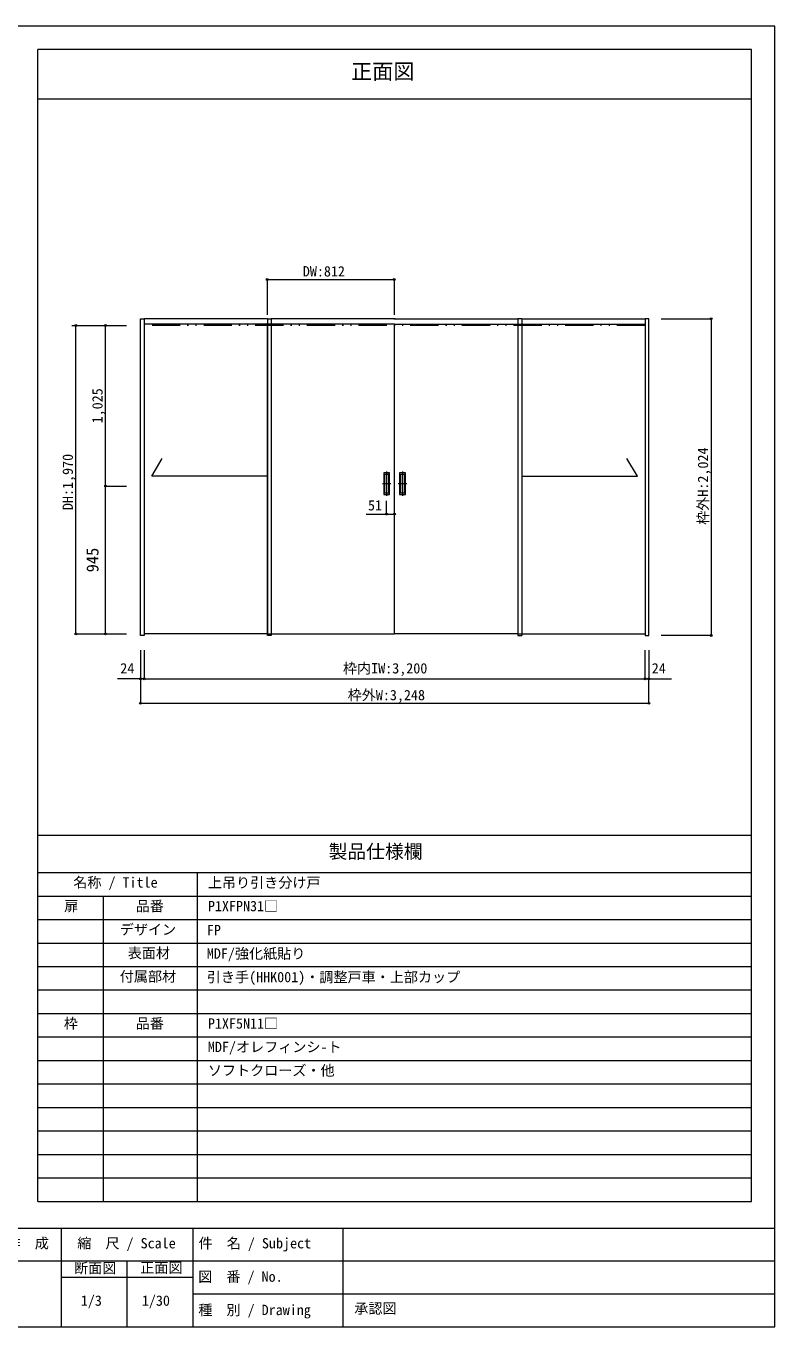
# Model space of a CAD drawing. Units: millimetres on the paper, enlarged 10 times, with parts at other scales. Extents: x -1985 to 2015, y -1370 to 1400.
# Drawn here: x 420 to 2015, y -1370 to 1400 of the extents above; entities that cross this region are included whole.
import ezdxf
from ezdxf.enums import TextEntityAlignment as Align

# ---------------------------------------------------------------- set-up
doc = ezdxf.new("R2010")
doc.units = ezdxf.units.MM
doc.header["$LTSCALE"] = 10
doc.header["$PDMODE"] = 32
doc.header["$PDSIZE"] = 4
doc.linetypes.add('DASHED_DOUBLE_DOTTED', pattern=[11, 6, -1.5, 0.25, -1.5, 0.25, -1.5])
doc.layers.add('1-1_0', color=7, linetype='Continuous', lineweight=20)
doc.layers.add('3-0', color=4, linetype='Continuous', lineweight=20)
doc.styles.add('ＭＳ ゴシック', font='')
doc.styles.get('ＭＳ ゴシック').set_extended_font_data('MS Gothic')

msp = doc.modelspace()

# ---------------------------------------------------------------- linework, layer by layer
at = {"layer": '1-1_0'}
for p, q in [((1965, 1350), (445, 1350)), ((445, -322.5), (445, 1350)), ((1965, -1102.5), (1965, 1350)), ((445, 1245), (1965, 1245)), ((1965, -322.5), (1965, 1245)), ((1965, -322.5), (1965, 1245)), ((1965, -322.5), (1965, 1245)), ((445, -1102.5), (445, -322.5)), ((445, -322.5), (1965, -322.5)), ((445, -322.5), (1965, -322.5)), ((445, -322.5), (1965, -322.5)), ((445, -322.5), (1965, -322.5)), ((445, -402.5), (1965, -402.5)), ((785, -1102.5), (785, -402.5)), ((445, -452.5), (1965, -452.5)), ((585, -1102.5), (585, -452.5)), ((445, -502.5), (1965, -502.5)), ((445, -552.5), (1965, -552.5)), ((445, -602.5), (1965, -602.5)), ((445, -652.5), (1965, -652.5)), ((445, -702.5), (1965, -702.5)), ((445, -752.5), (1965, -752.5)), ((445, -802.5), (1965, -802.5)), ((445, -852.5), (1965, -852.5)), ((445, -902.5), (1965, -902.5)), ((445, -952.5), (1965, -952.5)), ((445, -1002.5), (1965, -1002.5)), ((445, -1052.5), (1965, -1052.5)), ((445, -1102.5), (1965, -1102.5)), ((2015, -1160), (-1985, -1160)), ((495, -1160), (495, -1370)), ((775, -1160), (775, -1370)), ((1095, -1160), (1095, -1370)), ((2015, -1230), (-1175, -1230)), ((635, -1230), (635, -1370)), ((775, -1265), (495, -1265)), ((2015, -1300), (775, -1300))]:
    msp.add_line(p, q, dxfattribs=at)
msp.add_lwpolyline([(-1985, -1370), (2015, -1370), (2015, 1400), (-1985, 1400)], close=True, dxfattribs=at)
msp.add_lwpolyline([(445, -322.5), (445, 1245), (1965, 1245)], dxfattribs=at)
msp.add_lwpolyline([(445, -322.5), (445, 1245), (1965, 1245)], dxfattribs=at)
msp.add_lwpolyline([(445, -322.5), (445, 1245), (1965, 1245)], dxfattribs=at)
at = {"layer": '3-0', "lineweight": 9}
for p, q in [((933.67, 860.15), (933.67, 785.15)), ((933.67, 860.15), (1204.33, 860.15)), ((1204.33, 860.15), (1204.33, 785.15)), ((1772.47, 776.89), (1879.14, 776.89)), ((1879.14, 776.89), (1879.14, 102.23)), ((517.23, 762.23), (634, 762.23)), ((526.38, 105.56), (526.38, 762.23)), ((569.54, 762.23), (634, 762.23)), ((589.54, 420.56), (589.54, 762.23)), ((1188, 451.66), (1188, 399.38)), ((1188, 451.66), (1188, 399.38)), ((1188, 451.66), (1188, 399.38)), ((1222, 451.66), (1222, 399.38)), ((1222, 451.66), (1222, 399.38)), ((1222, 451.66), (1222, 399.38)), ((589.54, 105.56), (589.54, 420.56)), ((589.54, 420.56), (634, 420.56)), ((1197.14, 425.56), (1178.86, 425.56)), ((1197.14, 425.56), (1178.86, 425.56)), ((1197.25, 425.56), (1178.97, 425.56)), ((1231.14, 425.56), (1212.86, 425.56)), ((1231.14, 425.56), (1212.86, 425.56)), ((1231.25, 425.56), (1212.97, 425.56)), ((1188, 360.93), (1188, 389.24)), ((1144.26, 360.93), (1205, 360.93)), ((526.38, 105.56), (634, 105.56)), ((569.54, 105.56), (634, 105.56)), ((1879.14, 102.23), (1772.47, 102.23)), ((663.67, 71.25), (663.67, 10.24)), ((671.67, 71.25), (671.67, 10.24)), ((1738.33, 10.24), (1738.33, 71.25)), ((1746.33, 71.25), (1746.33, 10.24)), ((663.67, 40.91), (663.67, 10.24)), ((671.67, 10.24), (615.14, 10.24)), ((1746.33, -42.09), (1746.33, 10.24))]:
    msp.add_line(p, q, dxfattribs=at)
at = {"layer": '3-0', "color": 7}
for p, q in [((663.67, 776.89), (671.67, 776.89)), ((663.67, 102.23), (663.67, 776.89)), ((934.33, 776.89), (671.67, 776.89)), ((671.67, 776.89), (671.67, 768.89)), ((671.67, 776.89), (671.67, 102.23)), ((934.33, 776.89), (942.33, 776.89)), ((934.33, 776.89), (934.33, 105.56)), ((1203.33, 776.89), (942.33, 776.89)), ((942.33, 776.89), (942.33, 102.23)), ((1206.67, 776.89), (1198.67, 776.89)), ((1203.33, 776.89), (1211.33, 776.89)), ((1206.67, 776.89), (1467.67, 776.89)), ((1475.67, 776.89), (1467.67, 776.89)), ((1467.67, 776.89), (1467.67, 102.23)), ((1475.67, 776.89), (1738.33, 776.89)), ((1475.67, 776.89), (1475.67, 102.23)), ((1738.33, 776.89), (1738.33, 768.89)), ((1746.33, 776.89), (1738.33, 776.89)), ((1738.33, 776.89), (1738.33, 102.23)), ((1746.33, 102.23), (1746.33, 776.89)), ((934.33, 764.89), (671.67, 764.89)), ((934.33, 102.23), (934.33, 767.23)), ((942.33, 764.89), (934.33, 764.89)), ((934.33, 764.89), (934.33, 105.56)), ((1205, 764.89), (942.33, 764.89)), ((1205, 764.89), (1467.67, 764.89)), ((1205, 105.56), (1205, 764.89)), ((1467.67, 764.89), (1475.67, 764.89)), ((1475.67, 764.89), (1738.33, 764.89)), ((671.67, 102.23), (663.67, 102.23)), ((934.33, 105.56), (671.67, 105.56)), ((934.33, 105.56), (942.33, 105.56)), ((942.33, 102.23), (934.33, 102.23)), ((942.33, 105.56), (1205, 105.56)), ((1467.67, 105.56), (1205, 105.56)), ((1467.67, 105.56), (1475.67, 105.56)), ((1467.67, 102.23), (1475.67, 102.23)), ((1475.67, 105.56), (1738.33, 105.56)), ((1738.33, 102.23), (1746.33, 102.23))]:
    msp.add_line(p, q, dxfattribs=at)
at = {"layer": '3-0', "color": 7, "linetype": 'DASHED_DOUBLE_DOTTED'}
msp.add_line((1738.33, 762.23), (671.67, 762.23), dxfattribs=at)
at = {"layer": '3-0', "color": 3, "lineweight": 13}
for p, q in [((1194.33, 448.89), (1181.67, 448.89)), ((1181.67, 448.89), (1181.67, 402.23)), ((1194.33, 444.89), (1181.67, 444.89)), ((1183.33, 444.89), (1183.33, 406.23)), ((1192.67, 406.23), (1192.67, 444.89)), ((1194.33, 402.23), (1194.33, 448.89)), ((1228.33, 448.89), (1215.67, 448.89)), ((1215.67, 448.89), (1215.67, 402.23)), ((1228.33, 444.89), (1215.67, 444.89)), ((1217.33, 444.89), (1217.33, 406.23)), ((1226.67, 406.23), (1226.67, 444.89)), ((1228.33, 402.23), (1228.33, 448.89)), ((1181.67, 406.23), (1194.33, 406.23)), ((1181.67, 402.23), (1194.33, 402.23)), ((1215.67, 406.23), (1228.33, 406.23)), ((1215.67, 402.23), (1228.33, 402.23))]:
    msp.add_line(p, q, dxfattribs=at)
at = {"layer": '3-0', "color": 7}
for points in [[(934.33, 441.39), (687.72, 441.39), (710.28, 479.11)], [(1475.67, 441.39), (1722.28, 441.39), (1699.72, 479.11)]]:
    msp.add_lwpolyline(points, dxfattribs=at)
at = {"layer": '3-0', "lineweight": 9}
for points in [[(663.67, 10.24), (663.67, -42.09), (1746.33, -42.09)], [(671.67, 10.24), (1738.33, 10.24), (1794.86, 10.24)]]:
    msp.add_lwpolyline(points, dxfattribs=at)
at = {"layer": '3-0'}
for p in [(933.67, 860.15), (1204.33, 860.15), (1879.14, 776.89), (526.38, 762.23), (589.54, 762.23), (589.54, 420.56), (1188, 360.93), (1205, 360.93), (526.38, 105.56), (589.54, 105.56), (1879.14, 102.23), (663.67, 10.24), (671.67, 10.24), (1738.33, 10.24), (1746.33, 10.24), (663.67, -42.09), (1746.33, -42.09)]:
    msp.add_point(p, dxfattribs=at)

# ---------------------------------------------------------------- texts
at = {"layer": '1-1_0', "style": 'ＭＳ ゴシック'}
for s, height, p in [('正面図', 32.99, (1112.24, 1276.98)), ('製品仕様欄', 29.33, (1064.4, -381.07)), ('名称 / Title', 21.99, (520.64, -441.06)), ('上吊り引き分け戸', 21.99, (807.33, -441.36)), ('扉', 21.99, (501.33, -491.36)), ('品番', 21.99, (653.67, -491.36)), ('P1XFPN31□', 21.99, (807.33, -491.36)), ('デザイン', 21.99, (619.67, -541.36)), ('FP', 21.99, (805.06, -542.5)), ('表面材', 21.99, (636.67, -591.36)), ('MDF/強化紙貼り', 21.99, (805.06, -592.5)), ('付属部材', 21.99, (619.67, -641.36)), ('引き手(HHK001)・調整戸車・上部カップ', 21.99, (805.06, -642.5)), ('枠', 21.99, (500.67, -741.36)), ('品番', 21.99, (653.67, -741.36)), ('P1XF5N11□', 21.99, (807.33, -741.36)), ('MDF/オレフィンシ-ト', 21.99, (807.33, -791.36)), ('ソフトクローズ・他', 21.99, (807.33, -841.36)), ('作\u3000成', 21.99, (378.67, -1209.21)), ('縮\u3000尺 / Scale', 21.99, (529.18, -1209.21)), ('件\u3000名 / Subject', 21.99, (787.61, -1209.24)), ('断面図', 21.99, (522.39, -1262.15)), ('正面図', 21.99, (663.18, -1261.44)), ('図\u3000番 / No.', 21.99, (786.77, -1280.35)), ('1/3', 21.99, (536.67, -1331.45)), ('1/30', 21.99, (666.67, -1331.45)), ('種\u3000別 / Drawing', 21.99, (786.94, -1351.29)), ('承認図', 21.99, (1119.03, -1348.1))]:
    msp.add_text(s, height=height, dxfattribs=at).set_placement(p, align=Align.BOTTOM_LEFT)
at = {"layer": '3-0', "color": 7, "style": 'ＭＳ ゴシック'}
for s, p in [('DW:812', (1009.5, 860.15)), ('51', (1148.23, 362)), ('24', (620.8, 14.91)), ('枠内IW:3,200', (1095, 14.91)), ('24', (1752.53, 14.91)), ('枠外W:3,248', (1105, -42.09))]:
    msp.add_text(s, height=21.99, dxfattribs=at).set_placement(p, align=Align.BOTTOM_LEFT)
for s, height, p in [('1,025', 21.99, (589.54, 553.89)), ('枠外H:2,024', 21.99, (1879.14, 337.89)), ('DH:1,970', 21.99, (526.38, 369.31)), ('945', 25.66, (582.04, 236.81))]:
    msp.add_text(s, height=height, rotation=90, dxfattribs=at).set_placement(p, align=Align.BOTTOM_LEFT)

doc.saveas('drawing.dxf')
